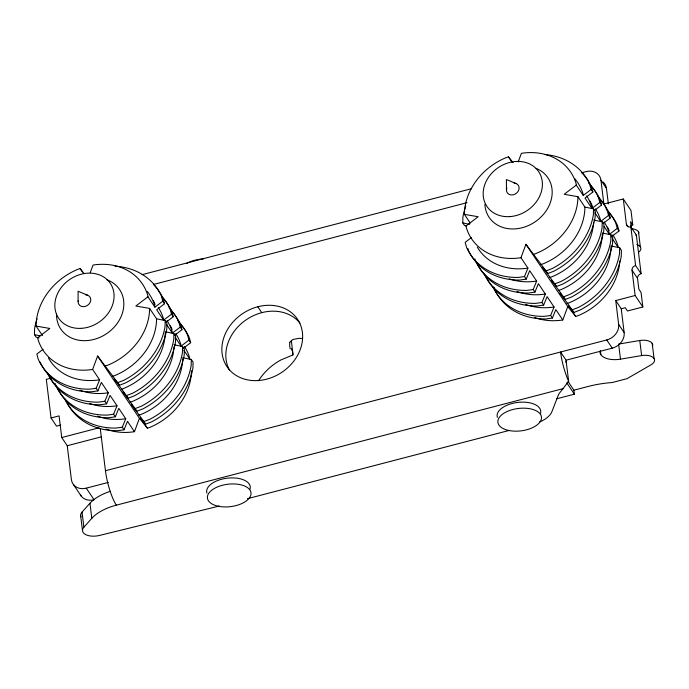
<?xml version="1.0" encoding="UTF-8"?>
<svg xmlns="http://www.w3.org/2000/svg" width="689" height="689" viewBox="0 0 689 689"><rect width="100%" height="100%" fill="white"/><g stroke="black" fill="none" stroke-linecap="round" stroke-linejoin="round"><path stroke-width="1.03" d="M39.066 337.851L36.19 337.248L34.45 334.656L34.579 328.842A69.425 57.652 -33.9 0 1 37.077 318.792M90.207 272.715L93.049 265.05A59.71 49.582 -33.9 0 1 147.722 295.202L147.946 296.804L135.854 306.028L149.599 308.414L156.567 318.783L165.179 320.592L165.05 326.397A69.425 57.652 -33.9 0 1 123.805 380.311L117.681 382.662L97.605 356.024L92.627 369.442L99.604 379.82L96.15 388.277L97.898 390.878L91.594 391.757A69.425 57.652 -33.9 0 1 40.083 362.044M165.282 331.753L173.886 333.562L173.757 339.367A69.425 57.652 -33.9 0 1 132.512 393.281L126.397 395.632L114.253 378.847L119.421 385.263L125.544 382.903A69.425 57.652 -33.9 0 0 166.79 328.998L166.919 323.184L165.179 320.592M173.998 344.724L182.602 346.533L182.473 352.337A69.425 57.652 -33.9 0 1 141.228 406.252L135.113 408.603L122.969 391.817L128.137 398.233L134.26 395.874A69.425 57.652 -33.9 0 0 175.506 341.968L175.635 336.154L173.886 333.562M182.714 357.694L191.318 359.503L191.189 365.308A69.425 57.652 -33.9 0 1 149.944 419.222L143.82 421.573L131.685 404.787L136.853 411.204L142.976 408.844A69.425 57.652 -33.9 0 0 184.221 354.938L184.351 349.125L182.602 346.533M466.444 225.923L464.524 225.527L462.784 222.926L462.913 217.121A69.425 57.652 -33.9 0 1 465.755 206.063M518.188 161.949L521.384 153.32A59.71 49.582 -33.9 0 1 576.056 183.472L576.28 185.083L564.188 194.298L577.933 196.684L584.901 207.062L593.513 208.862L593.384 214.675A69.425 57.652 -33.9 0 1 552.139 268.581L546.015 270.941L525.94 244.294L520.962 257.72L527.938 268.099L524.484 276.556L526.232 279.148L519.928 280.035A69.425 57.652 -33.9 0 1 468.417 250.322L467.917 248.522M593.617 220.032L602.229 221.832L602.091 227.646A69.425 57.652 -33.9 0 1 560.855 281.551L554.731 283.911L542.587 267.117L547.755 273.533L553.878 271.173A69.425 57.652 -33.9 0 0 595.124 217.268L595.253 211.454L593.513 208.862M602.332 233.003L610.936 234.803L610.807 240.616A69.425 57.652 -33.9 0 1 569.562 294.522L563.447 296.881L551.303 280.087L556.471 286.503L562.594 284.144A69.425 57.652 -33.9 0 0 603.84 230.238L603.969 224.425L602.229 221.832M566.987 303.436L568.778 302.945A59.71 49.582 -33.9 0 0 611.048 245.973L619.652 247.773L619.523 253.586A69.425 57.652 -33.9 0 1 578.278 307.492L572.163 309.852L560.019 293.058L565.187 299.474L571.31 297.114A69.425 57.652 -33.9 0 0 612.555 243.208L612.685 237.395L610.936 234.803M566.1 362.595L566.074 360.201L560.57 352.01A26.208 5.667 75.4 0 0 568.666 381.318L560.605 391.705A28.335 14.555 -7 0 0 558.176 395.529L551.949 411.574A28.335 14.555 -7 0 1 539.547 422.021M258.599 380.647A51.718 42.942 -33.9 0 1 280.828 359.994L292.92 354.947L292.704 351.691L291.24 348.66M106.106 429.126A59.71 49.582 -33.9 0 0 134.458 431.702L139.428 418.283L97.605 356.024M534.449 317.405A59.71 49.582 -33.9 0 0 562.792 319.98L567.762 306.553L525.94 244.294M97.898 390.878L101.343 382.412L108.319 392.79L104.866 401.248L106.606 403.849L100.31 404.727A69.425 57.652 -33.9 0 1 48.798 375.014M106.606 403.849L110.059 395.383L117.027 405.761L113.582 414.218L115.321 416.819L109.026 417.698A69.425 57.652 -33.9 0 1 57.506 387.985M115.321 416.819L118.775 408.353L125.742 418.731L122.297 427.189L124.037 429.79L117.733 430.668A69.425 57.652 -33.9 0 1 66.222 400.955M124.037 429.79L127.491 421.323L134.458 431.702M526.232 279.148L529.677 270.691L536.653 281.069L533.2 289.526L534.94 292.119L528.644 293.006A69.425 57.652 -33.9 0 1 477.132 263.293M534.94 292.119L538.393 283.661L545.369 294.039L541.916 302.497L543.655 305.089L537.36 305.976A69.425 57.652 -33.9 0 1 485.848 276.263M543.655 305.089L547.109 296.632L554.077 307.01L550.632 315.467L552.371 318.06L546.067 318.947A69.425 57.652 -33.9 0 1 494.556 289.234L494.056 287.434M552.371 318.06L555.825 309.602L562.792 319.98M289.509 342.45L292.997 339.47L298.923 338.342A51.718 42.942 -33.9 0 1 302.497 338.497M80.957 516.853A13.28 6.821 -7 0 1 82.034 512.116L89.958 503.254A42.503 21.833 -7 0 1 110.361 491.291M219.266 506.053L99.362 535.482A13.28 6.821 -7 0 1 85.514 534.526A13.28 6.821 -7 0 1 83.886 527.197L91.809 518.335A42.503 21.833 -7 0 1 116.338 505.166L563.43 388.553M43.131 349.263L36.836 354.068L38.334 359.451A69.425 57.652 -33.9 0 0 89.854 389.164L96.15 388.277M147.946 296.804L154.922 307.182L162.793 301.179L161.286 295.796A69.425 57.652 -33.9 0 0 115.054 266.187M153.346 284.385A69.425 57.652 -33.9 0 1 163.035 298.389L164.533 303.771L156.661 309.774L163.629 320.152L171.509 314.15L170.002 308.767A69.425 57.652 -33.9 0 0 161.7 296.21M165.377 322.745L173.249 316.742L171.742 311.359A69.425 57.652 -33.9 0 0 163.439 298.802M166.54 324.476L172.345 333.123L180.225 327.12L178.718 321.737A69.425 57.652 -33.9 0 0 169.029 307.733M174.877 335.121L181.965 329.712L180.458 324.33A69.425 57.652 -33.9 0 0 170.769 310.326M175.247 337.446L181.061 346.093L188.932 340.09L187.434 334.708A69.425 57.652 -33.9 0 0 177.745 320.704M183.593 348.091L190.681 342.683L189.174 337.3A69.425 57.652 -33.9 0 0 179.484 323.296M471.465 237.533L465.17 242.339L466.677 247.721A69.425 57.652 -33.9 0 0 518.188 277.434L524.484 276.556M576.28 185.083L583.256 195.461L591.128 189.458L589.62 184.066A69.425 57.652 -33.9 0 0 544.448 154.534M581.68 172.663A69.425 57.652 -33.9 0 1 591.369 186.659L592.867 192.05L584.995 198.053L591.963 208.431L599.843 202.428L598.336 197.037A69.425 57.652 -33.9 0 0 588.647 183.033M594.495 210.421L601.583 205.021L600.076 199.629A69.425 57.652 -33.9 0 0 591.773 187.081M594.874 212.755L600.679 221.402L608.559 215.399L607.052 210.007A69.425 57.652 -33.9 0 0 597.363 196.003M603.211 223.391L610.299 217.991L608.792 212.6A69.425 57.652 -33.9 0 0 599.103 198.604M604.167 226.586L609.395 234.372L617.266 228.369L615.768 222.978A69.425 57.652 -33.9 0 0 606.079 208.974M611.134 236.964L619.015 230.961L617.508 225.57A69.425 57.652 -33.9 0 0 609.205 213.022M191.421 370.665A59.71 49.582 -33.9 0 1 149.151 427.636L147.368 428.127L140.401 417.758L145.568 424.174L151.683 421.814A69.425 57.652 -33.9 0 0 192.929 367.909L193.058 362.095L191.318 359.503M619.704 261.036A59.71 49.582 -33.9 0 1 577.494 315.915L575.703 316.406L568.735 306.028L573.903 312.444L580.026 310.084A69.425 57.652 -33.9 0 0 621.263 256.179L621.4 250.365L619.652 247.773M84.11 273.542L80.139 268.615L78.357 269.115A59.71 49.582 -33.9 0 0 36.086 326.078L42.477 335.595M513.107 162.638L508.482 156.894L506.691 157.385A59.71 49.582 -33.9 0 0 464.42 214.357L470.234 223.003M105.538 365.876L107.329 365.377A59.71 49.582 -33.9 0 0 149.599 308.414M533.872 254.146L535.663 253.655A59.71 49.582 -33.9 0 0 577.933 196.684M112.514 376.246L114.296 375.755A59.71 49.582 -33.9 0 0 156.567 318.783M540.848 264.524L542.631 264.033A59.71 49.582 -33.9 0 0 584.901 207.062M121.23 389.216L123.012 388.725A59.71 49.582 -33.9 0 0 165.265 332.804M549.564 277.495L551.346 277.004A59.71 49.582 -33.9 0 0 593.565 222.125M129.937 402.187L131.728 401.696A59.71 49.582 -33.9 0 0 173.947 346.825M558.271 290.465L560.062 289.974A59.71 49.582 -33.9 0 0 602.315 234.045M138.653 415.157L140.444 414.666A59.71 49.582 -33.9 0 0 182.697 358.745M142.063 274.67L471.638 188.657M153.518 284.454L467.004 202.687M581.981 172.698L586.081 171.63A14.168 11.765 -33.9 0 1 600.946 180.208L606.458 188.398L608.361 203.935M630.719 225.458L632.769 224.924L630.986 210.446L623.287 198.975L603.874 204.039L600.946 180.208M51.331 378.046L46.309 379.355L51.055 417.973L56.558 426.164L60.572 425.113M51.055 417.973L59.09 415.88L61.743 437.541L67.246 445.731L71.406 479.578A14.168 11.765 -33.9 0 0 86.271 488.156L94.074 499.758A14.168 11.765 -33.9 0 1 80.32 494.745M61.743 437.541L99.104 427.791M615.733 300.576L635.137 295.512L642.846 306.975L627.446 310.997L625.25 307.716L621.237 308.767L615.733 300.576L618.653 324.407L624.156 332.598A14.168 11.765 -33.9 0 1 612.254 348.16L566.074 360.201M67.246 445.731L101.498 436.8M116.338 505.166A26.208 5.667 75.4 0 1 105.451 470.725L606.751 339.961A14.168 11.765 -33.9 0 0 618.653 324.407M86.271 488.156L108.285 482.412M568.029 381.448L573.894 390.189L587.95 386.52A70.846 36.379 -7 0 1 612.228 382.524L627.05 378.657L651.045 364.791A11.334 5.822 -7 0 0 653.456 357.746A11.334 5.822 -7 0 0 641.623 355.584L620.479 359.167A17.923 9.207 -7 0 1 599.998 351.287M556.884 398.733L574.385 394.168L573.894 390.189M247.325 498.733L509.266 430.41M652.638 345.921A11.334 5.822 -7 0 0 639.771 340.504L618.627 344.087L620.479 359.167M533.2 289.526L526.896 290.405A69.425 57.652 -33.9 0 1 475.384 260.692L474.885 258.9M541.916 302.497L535.611 303.375A69.425 57.652 -33.9 0 1 484.1 273.662M550.632 315.467L544.327 316.346A69.425 57.652 -33.9 0 1 492.816 286.633M104.866 401.248L98.561 402.135A69.425 57.652 -33.9 0 1 47.05 372.422M113.582 414.218L107.277 415.105A69.425 57.652 -33.9 0 1 55.766 385.392L55.266 383.592M122.297 427.189L115.993 428.076A69.425 57.652 -33.9 0 1 64.482 398.363M464.42 214.357L478.166 216.742L466.074 225.958L466.298 227.568A59.71 49.582 -33.9 0 0 520.962 257.72M36.086 326.078L49.832 328.464L37.74 337.688L37.964 339.289A59.71 49.582 -33.9 0 0 92.627 369.442M462.784 222.926L469.476 224.33M34.45 334.656L40.186 335.853M515.932 183.472L506.406 179.536L506.449 189.776M87.598 295.193L78.072 291.258L78.115 301.498M567.762 306.553L575.703 316.406M139.428 418.283L147.368 428.127M632.769 224.924L630.564 221.643L631.537 229.549M623.287 198.975L626.396 224.313A4.255 3.531 -33.9 0 0 630.857 226.888L636.36 235.078L641.106 273.697A4.255 3.531 -33.9 0 0 637.532 278.365L638.867 289.225L641.063 292.498L642.846 306.975M626.396 224.313L628.049 226.776M591.128 189.458L592.867 192.05M599.843 202.428L601.583 205.021M608.559 215.399L610.299 217.991M617.266 228.369L619.015 230.961M630.857 226.888L635.594 265.506L641.106 273.697M612.297 238.695L618.111 247.342L617.878 245.732A59.71 49.582 -33.9 0 0 612.814 234.846M635.594 265.506A4.255 3.531 -33.9 0 0 632.028 270.174L637.532 278.365M508.482 156.894L511.961 162.079M606.751 339.961L612.254 348.16M546.015 270.941L547.755 273.533M554.731 283.911L556.471 286.503M563.447 296.881L565.187 299.474M572.163 309.852L573.903 312.444M566.754 382.808L574.385 394.168M257.807 306.76L261.768 312.66M162.793 301.179L164.533 303.771M171.509 314.15L173.249 316.742M180.225 327.12L181.965 329.712M188.932 340.09L190.681 342.683M183.963 350.417L189.776 359.064L189.544 357.462A59.71 49.582 -33.9 0 0 184.48 346.576M80.139 268.615L82.465 272.077M117.681 382.662L119.421 385.263M126.397 395.632L128.137 398.233M135.113 408.603L136.853 411.204M143.82 421.573L145.568 424.174M73.534 484.677L81.336 496.278M291.335 340.314L292.412 349.883M609.395 234.372L609.171 232.761A59.71 49.582 -33.9 0 0 604.098 221.875M600.679 221.402L600.455 219.791A59.71 49.582 -33.9 0 0 595.382 208.905M591.963 208.431L591.739 206.821A59.71 49.582 -33.9 0 0 586.675 195.934M583.256 195.461L583.023 193.85A59.71 49.582 -33.9 0 0 574.988 178.985M181.061 346.093L180.828 344.491A59.71 49.582 -33.9 0 0 175.764 333.605M172.345 333.123L172.121 331.521A59.71 49.582 -33.9 0 0 167.048 320.635M163.629 320.152L163.405 318.551A59.71 49.582 -33.9 0 0 158.341 307.664M154.922 307.182L154.689 305.58A59.71 49.582 -33.9 0 0 147.291 291.481M566.151 361.312L568.666 381.318M638.479 231.728L640.331 246.808M652.182 343.346L654.033 358.426M632.028 270.174L635.137 295.512M639.771 340.504L641.623 355.584M621.237 308.767L624.156 332.598M600.36 350.658L600.851 354.68M100.275 428.575L105.451 470.725M89.958 503.254L91.809 518.335M82.034 512.116L83.886 527.197M80.613 515.312L82.465 530.392M292.481 350.641L292.92 354.947M497.372 417.396A21.962 11.282 -7 0 1 518.851 402.307A21.962 11.282 -7 0 1 540.512 413.426M206.907 493.16A21.962 11.282 -7 0 1 228.386 478.071A21.962 11.282 -7 0 1 250.047 489.19M229.394 370.01A42.503 35.294 -33.9 0 1 246.74 319.42A42.503 35.294 -33.9 0 1 299.973 323.089M636.36 235.078A4.255 3.531 -33.9 0 1 635.723 235.199M603.03 181.974A14.168 11.765 -33.9 0 1 606.458 188.398M85.737 294.849A6.675 5.546 -33.9 0 1 90.664 300.955A6.675 5.546 -33.9 0 1 83.171 306.674A6.675 5.546 -33.9 0 1 78.236 300.568M106.847 279.743A35.423 29.412 -33.9 0 1 121.798 314.882A35.423 29.412 -33.9 0 1 84.049 340.685A35.423 29.412 -33.9 0 1 56.515 314.158M514.072 183.119A6.675 5.546 -33.9 0 1 518.929 189.535A6.675 5.546 -33.9 0 1 510.859 194.901A6.675 5.546 -33.9 0 1 506.854 187.925M536.094 168.366A35.423 29.412 -33.9 0 1 535.663 221.462A35.423 29.412 -33.9 0 1 484.884 204.375M108.319 392.79A59.71 49.582 -33.9 0 1 79.967 390.215M153.397 300.731A59.71 49.582 -33.9 0 1 155.094 304.383M125.742 418.731A59.71 49.582 -33.9 0 1 97.399 416.156M170.347 325.785A59.71 49.582 -33.9 0 1 172.129 329.394M99.604 379.82A59.71 49.582 -33.9 0 1 48.454 357.996M117.027 405.761A59.71 49.582 -33.9 0 1 89.596 403.521M536.653 281.069A59.71 49.582 -33.9 0 1 509.214 278.821M607.397 227.034A59.71 49.582 -33.9 0 1 609.179 230.643M554.077 307.01A59.71 49.582 -33.9 0 1 525.733 304.435M527.938 268.099A59.71 49.582 -33.9 0 1 477.288 247.136M545.369 294.039A59.71 49.582 -33.9 0 1 517.017 291.464M589.965 201.093A59.71 49.582 -33.9 0 1 592.514 206.562M290.181 348.806A65.067 33.167 -5.8 0 1 289.828 342.442M632.261 228.748A11.334 5.822 -7 0 1 638.996 232.977M636.808 244.44A11.334 5.822 -7 0 1 638.987 252.01M186.9 263.31A21.962 11.282 -7 0 1 203.203 258.926M258.246 380.543A42.503 35.294 -33.9 0 0 299.069 321.815A42.503 35.294 -33.9 0 0 229.437 326.517A42.503 35.294 -33.9 0 0 258.246 380.543M81.517 328.326A31.169 25.881 -33.9 0 0 111.454 285.255A31.169 25.881 -33.9 0 0 60.391 288.708A31.169 25.881 -33.9 0 0 81.517 328.326M509.851 216.604A31.169 25.881 -33.9 0 0 539.788 173.533A31.169 25.881 -33.9 0 0 488.725 176.987A31.169 25.881 -33.9 0 0 509.851 216.604M508.818 430.487A21.962 11.282 -7 0 0 541.511 417.663A21.962 11.282 -7 0 0 508.68 410.859A21.962 11.282 -7 0 0 508.818 430.487M218.353 506.251A21.962 11.282 -7 0 0 251.046 493.427A21.962 11.282 -7 0 0 218.215 486.623A21.962 11.282 -7 0 0 218.353 506.251"/></g></svg>
